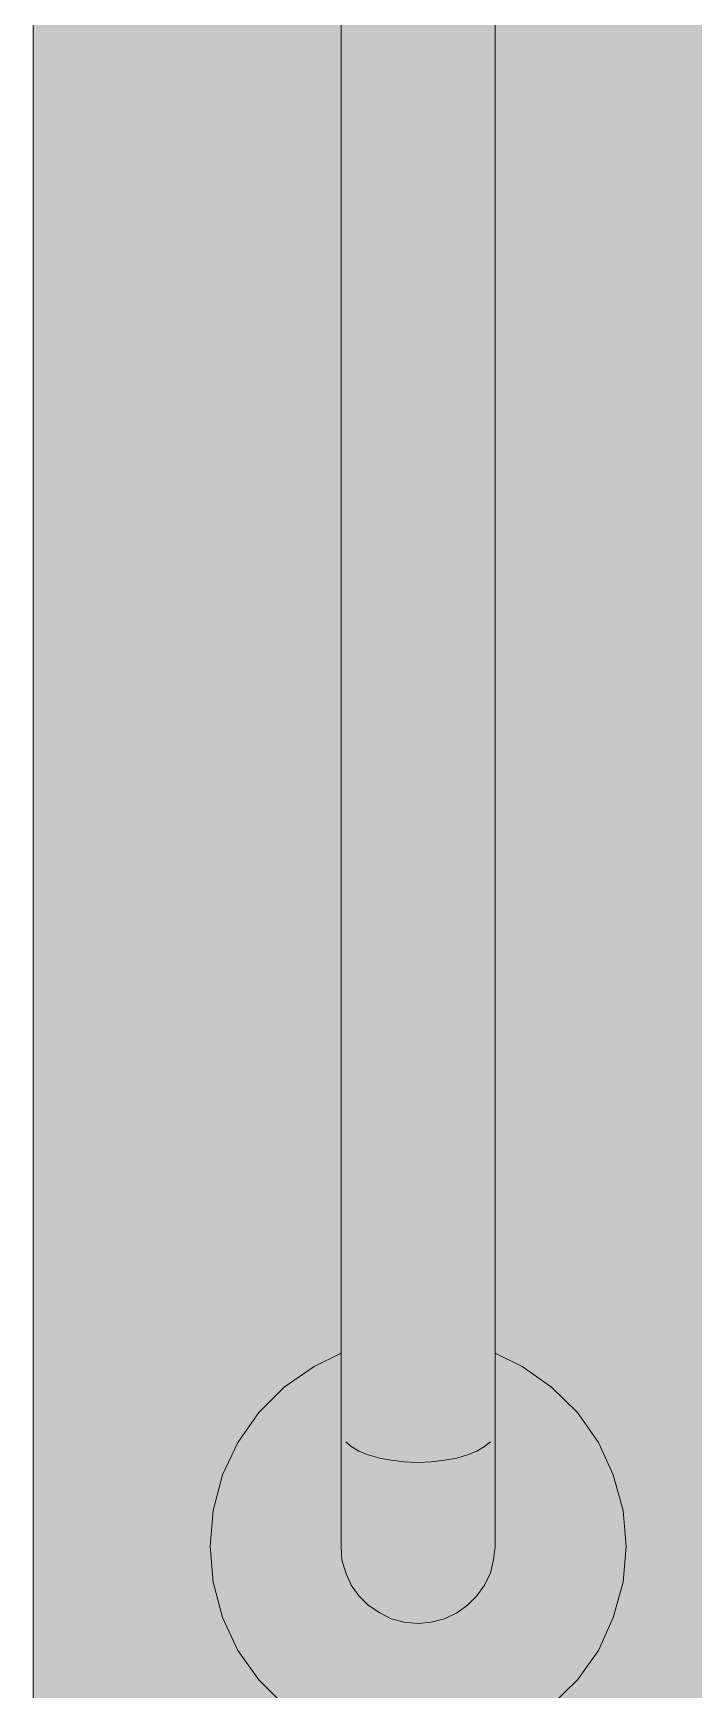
# Model space of a CAD drawing. Header units: millimetres. Extents: x 1499747 to 4230374, y -28481 to 441852.
# Drawn here: x 4056954.5 to 4057040.3, y 364659.8 to 364874.8 of the extents above; entities that cross this region are included whole.
import ezdxf

# ---------------------------------------------------------------- set-up
doc = ezdxf.new("R2010")
doc.units = ezdxf.units.MM
doc.header["$MEASUREMENT"] = 0
doc.layers.add('Чертеж и Рисунок', color=7, linetype='Continuous')

msp = doc.modelspace()

# ---------------------------------------------------------------- hatches: boundary and pattern name
at = {"layer": 'Чертеж и Рисунок', "linetype": 'Continuous', "lineweight": 0, "true_color": 0x2e2e2e}
h = msp.add_hatch(color=250, dxfattribs=at)
h.paths.add_polyline_path([(4056954.4775, 366583.36047), (4056954.4775, 363828.35626), (4057074.47767, 363948.35643), (4057074.47767, 366463.3603)])
h.paths.add_polyline_path([(4056977.47754, 364678.35754), (4056977.87756, 364683.05755), (4056979.07753, 364687.65756), (4056981.07754, 364691.85759), (4056983.77755, 364695.75757), (4056987.07757, 364699.0576), (4056990.97755, 364701.7576), (4056994.47755, 364703.45759), (4056994.47755, 364953.35798), (4056990.97755, 364955.05798), (4056987.07757, 364957.75798), (4056983.77755, 364961.05801), (4056981.07754, 364964.85798), (4056979.07753, 364969.15801), (4056977.87756, 364973.75802), (4056977.47754, 364978.35803), (4056977.87756, 364983.05804), (4056979.07753, 364987.65805), (4056981.07754, 364991.85804), (4056983.77755, 364995.75805), (4056987.07757, 364999.05804), (4056990.97755, 365001.75804), (4056995.17758, 365003.75805), (4056999.77759, 365004.95807), (4057004.4776, 365005.35804), (4057009.17757, 365004.95807), (4057013.67761, 365003.75805), (4057017.97761, 365001.75804), (4057021.77762, 364999.05804), (4057025.17761, 364995.75805), (4057027.87761, 364991.85804), (4057029.77762, 364987.65805), (4057031.07764, 364983.05804), (4057031.47762, 364978.35803), (4057031.07764, 364973.75802), (4057029.77762, 364969.15801), (4057027.87761, 364964.85798), (4057025.17761, 364961.05801), (4057021.77762, 364957.75798), (4057017.97761, 364955.05798), (4057014.47761, 364953.35798), (4057014.47761, 364703.45759), (4057017.97761, 364701.7576), (4057021.77762, 364699.0576), (4057025.17761, 364695.75757), (4057027.87761, 364691.85759), (4057029.77762, 364687.65756), (4057031.07764, 364683.05755), (4057031.47762, 364678.35754), (4057031.07764, 364673.75753), (4057029.77762, 364669.15753), (4057027.87761, 364664.85753), (4057025.17761, 364661.05752), (4057021.77762, 364657.75753), (4057017.97761, 364655.05753), (4057013.67761, 364653.05752), (4057009.17757, 364651.85751), (4057004.4776, 364651.35752), (4056999.77759, 364651.85751), (4056995.17758, 364653.05752), (4056990.97755, 364655.05753), (4056987.07757, 364657.75753), (4056983.77755, 364661.05752), (4056981.07754, 364664.85753), (4056979.07753, 364669.15753), (4056977.87756, 364673.75753)], flags=0)
for points in [[(4056995.77757, 364691.35758), (4056996.77757, 364690.75758), (4056996.77757, 364966.058), (4056995.77757, 364965.458)], [(4056996.77757, 364690.75758), (4056997.97757, 364690.25758), (4056997.97757, 364966.558), (4056996.77757, 364966.058)], [(4056997.97757, 364690.25758), (4056999.47757, 364689.85758), (4056999.47757, 364966.958), (4056997.97757, 364966.558)], [(4056999.47757, 364689.85758), (4057001.07758, 364689.45758), (4057001.07758, 364967.258), (4056999.47757, 364966.958)], [(4057001.07758, 364689.45758), (4057002.67758, 364689.35757), (4057002.67758, 364967.458), (4057001.07758, 364967.258)], [(4057002.67758, 364689.35757), (4057004.47758, 364689.25757), (4057004.47758, 364967.558), (4057002.67758, 364967.458)], [(4057004.47758, 364689.25757), (4057006.17758, 364689.35757), (4057006.17758, 364967.458), (4057004.47758, 364967.558)], [(4057006.17758, 364689.35757), (4057007.87759, 364689.45758), (4057007.87759, 364967.258), (4057006.17758, 364967.458)], [(4057007.87759, 364689.45758), (4057009.47759, 364689.85758), (4057009.47759, 364966.958), (4057007.87759, 364967.258)], [(4057009.47759, 364689.85758), (4057010.87759, 364690.25758), (4057010.87759, 364966.558), (4057009.47759, 364966.958)], [(4057010.87759, 364690.25758), (4057012.07759, 364690.75758), (4057012.07759, 364966.058), (4057010.87759, 364966.558)], [(4057012.07759, 364690.75758), (4057013.07759, 364691.35758), (4057013.07759, 364965.458), (4057012.07759, 364966.058)], [(4056994.47757, 364693.35758), (4056994.57757, 364692.65758), (4056994.57757, 364964.15799), (4056994.47757, 364963.35799)], [(4056994.57757, 364692.65758), (4056995.07757, 364691.95758), (4056995.07757, 364964.858), (4056994.57757, 364964.15799)], [(4056995.07757, 364691.95758), (4056995.77757, 364691.35758), (4056995.77757, 364965.458), (4056995.07757, 364964.858)], [(4057013.07759, 364691.35758), (4057013.87759, 364691.95758), (4057013.87759, 364964.858), (4057013.07759, 364965.458)], [(4057013.87759, 364691.95758), (4057014.2776, 364692.65758), (4057014.2776, 364964.15799), (4057013.87759, 364964.858)], [(4057014.2776, 364692.65758), (4057014.4776, 364693.35758), (4057014.4776, 364963.35799), (4057014.2776, 364964.15799)], [(4056990.97756, 364701.75759), (4056994.47757, 364703.3576), (4056994.47757, 364703.4576)], [(4056990.97756, 364701.75759), (4056990.97756, 364701.65759), (4056994.47757, 364703.2576), (4056994.47757, 364703.3576)], [(4056990.97756, 364701.65759), (4056991.07756, 364701.55759), (4056994.47757, 364703.1576), (4056994.47757, 364703.2576)], [(4057017.9776, 364701.75759), (4057014.4776, 364703.4576), (4057014.4776, 364703.3576)], [(4057017.8776, 364701.75759), (4057014.4776, 364703.3576), (4057014.4776, 364703.2576), (4057017.8776, 364701.65759)], [(4057017.9776, 364701.75759), (4057014.4776, 364703.3576), (4057017.8776, 364701.75759)], [(4057014.4776, 364703.2576), (4057014.4776, 364703.1576), (4057017.8776, 364701.55759), (4057017.8776, 364701.65759)], [(4056978.87754, 364682.95757), (4056978.47754, 364678.35756), (4056978.87754, 364673.85755), (4056979.97754, 364669.55754), (4056981.97755, 364665.35754), (4056984.57755, 364661.65753), (4056987.77756, 364658.45753), (4056991.47756, 364655.85752), (4056995.57757, 364653.95752), (4056999.97757, 364652.75752), (4057004.47758, 364652.35752), (4057008.97759, 364652.75752), (4057013.37759, 364653.95752), (4057017.4776, 364655.85752), (4057021.17761, 364658.45753), (4057024.37761, 364661.65753), (4057026.97761, 364665.35754), (4057028.87762, 364669.55754), (4057030.07762, 364673.85755), (4057030.47762, 364678.35756), (4057030.07762, 364682.95757), (4057028.87762, 364687.25757), (4057026.97761, 364691.35758), (4057024.37761, 364695.15758), (4057021.17761, 364698.35759), (4057017.4776, 364700.95759), (4057014.4776, 364702.35759), (4057014.4776, 364678.35756), (4057014.2776, 364676.65756), (4057013.87759, 364674.95755), (4057013.07759, 364673.35755), (4057012.07759, 364671.95755), (4057010.87759, 364670.75755), (4057009.47759, 364669.75754), (4057007.87759, 364668.95754), (4057006.17758, 364668.55754), (4057004.47758, 364668.35754), (4057002.67758, 364668.55754), (4057001.07758, 364668.95754), (4056999.47757, 364669.75754), (4056997.97757, 364670.75755), (4056996.77757, 364671.95755), (4056995.77757, 364673.35755), (4056995.07757, 364674.95755), (4056994.57757, 364676.65756), (4056994.47757, 364678.35756), (4056994.47757, 364702.35759), (4056991.47756, 364700.95759), (4056987.77756, 364698.35759), (4056984.57755, 364695.15758), (4056981.97755, 364691.35758), (4056979.97754, 364687.25757)], [(4056987.17755, 364699.05759), (4056990.97756, 364701.75759), (4056987.07755, 364699.05759)], [(4056987.17755, 364698.95759), (4056990.97756, 364701.65759), (4056990.97756, 364701.75759), (4056987.17755, 364699.05759)], [(4056990.97756, 364701.65759), (4056987.17755, 364698.95759), (4056987.27755, 364698.85759), (4056991.07756, 364701.55759)], [(4056991.07756, 364701.55759), (4056987.27755, 364698.85759), (4056991.07756, 364701.45759)], [(4056987.37755, 364698.65759), (4056991.17756, 364701.35759), (4056991.07756, 364701.45759), (4056987.27755, 364698.85759)], [(4056987.47755, 364698.55759), (4056991.27756, 364701.25759), (4056991.17756, 364701.35759), (4056987.37755, 364698.65759)], [(4056987.57755, 364698.45759), (4056991.37756, 364701.05759), (4056991.27756, 364701.25759), (4056987.47755, 364698.55759)], [(4056991.07756, 364701.55759), (4056991.07756, 364701.45759), (4056994.47757, 364703.0576), (4056994.47757, 364703.1576)], [(4056991.07756, 364701.45759), (4056991.17756, 364701.35759), (4056994.47757, 364702.8576), (4056994.47757, 364703.0576)], [(4056991.17756, 364701.35759), (4056991.27756, 364701.25759), (4056994.47757, 364702.6576), (4056994.47757, 364702.8576)], [(4056991.27756, 364701.25759), (4056991.37756, 364701.05759), (4056994.47757, 364702.45759), (4056994.47757, 364702.6576)], [(4056991.37756, 364701.05759), (4056991.47756, 364700.95759), (4056994.47757, 364702.35759), (4056994.47757, 364702.45759)], [(4057014.4776, 364703.1576), (4057014.4776, 364703.0576), (4057017.7776, 364701.45759), (4057017.8776, 364701.55759)], [(4057017.7776, 364701.45759), (4057014.4776, 364703.0576), (4057014.4776, 364702.8576), (4057017.6776, 364701.35759)], [(4057017.6776, 364701.35759), (4057014.4776, 364702.8576), (4057014.4776, 364702.6576), (4057017.5776, 364701.25759)], [(4057017.5776, 364701.25759), (4057014.4776, 364702.6576), (4057014.4776, 364702.45759), (4057017.5776, 364701.05759)], [(4057017.5776, 364701.05759), (4057014.4776, 364702.45759), (4057014.4776, 364702.35759), (4057017.4776, 364700.95759)], [(4057017.5776, 364701.25759), (4057021.37761, 364698.55759), (4057021.47761, 364698.65759), (4057017.6776, 364701.35759)], [(4057017.5776, 364701.05759), (4057021.27761, 364698.45759), (4057021.37761, 364698.55759), (4057017.5776, 364701.25759)], [(4057017.6776, 364701.35759), (4057021.47761, 364698.65759), (4057021.57761, 364698.85759), (4057017.7776, 364701.45759)], [(4057017.7776, 364701.45759), (4057021.57761, 364698.85759), (4057021.67761, 364698.85759), (4057017.8776, 364701.55759)], [(4057017.8776, 364701.65759), (4057021.67761, 364698.95759), (4057021.77761, 364699.05759), (4057017.8776, 364701.75759)], [(4057017.8776, 364701.75759), (4057021.77761, 364699.05759), (4057017.9776, 364701.75759)], [(4057017.8776, 364701.65759), (4057017.8776, 364701.55759), (4057021.67761, 364698.85759), (4057021.67761, 364698.95759)], [(4056983.87755, 364695.65758), (4056987.17755, 364698.95759), (4056987.17755, 364699.05759), (4056983.77755, 364695.75758)], [(4056983.77755, 364695.75758), (4056987.17755, 364699.05759), (4056987.07755, 364699.05759)], [(4056983.87755, 364695.65758), (4056983.97755, 364695.55758), (4056987.27755, 364698.85759), (4056987.17755, 364698.95759)], [(4056987.77756, 364698.35759), (4056991.47756, 364700.95759), (4056991.37756, 364701.05759), (4056987.57755, 364698.45759)], [(4057017.4776, 364700.95759), (4057021.17761, 364698.35759), (4057021.27761, 364698.45759), (4057017.5776, 364701.05759)], [(4057021.67761, 364698.95759), (4057024.97761, 364695.65758), (4057025.07761, 364695.75758), (4057021.77761, 364699.05759)], [(4057021.67761, 364698.95759), (4057021.67761, 364698.85759), (4057024.97761, 364695.55758), (4057024.97761, 364695.65758)], [(4057021.77761, 364699.05759), (4057025.07761, 364695.75758), (4057025.17761, 364695.75758)], [(4056983.97755, 364695.55758), (4056984.07755, 364695.55758), (4056987.27755, 364698.85759)], [(4056984.17755, 364695.45758), (4056987.37755, 364698.65759), (4056987.27755, 364698.85759), (4056984.07755, 364695.55758)], [(4056984.27755, 364695.35758), (4056987.47755, 364698.55759), (4056987.37755, 364698.65759), (4056984.17755, 364695.45758)], [(4056984.37755, 364695.25758), (4056987.57755, 364698.45759), (4056987.47755, 364698.55759), (4056984.27755, 364695.35758)], [(4056984.57755, 364695.15758), (4056987.77756, 364698.35759), (4056987.57755, 364698.45759), (4056984.37755, 364695.25758)], [(4057021.17761, 364698.35759), (4057024.37761, 364695.15758), (4057024.47761, 364695.25758), (4057021.27761, 364698.45759)], [(4057021.27761, 364698.45759), (4057024.47761, 364695.25758), (4057024.57761, 364695.35758), (4057021.37761, 364698.55759)], [(4057021.37761, 364698.55759), (4057024.57761, 364695.35758), (4057024.77761, 364695.45758), (4057021.47761, 364698.65759)], [(4057021.47761, 364698.65759), (4057024.77761, 364695.45758), (4057024.87761, 364695.55758), (4057021.57761, 364698.85759)], [(4057021.57761, 364698.85759), (4057024.87761, 364695.55758), (4057024.97761, 364695.55758), (4057021.67761, 364698.85759)], [(4056981.17754, 364691.85758), (4056983.87755, 364695.65758), (4056983.77755, 364695.75758), (4056981.07754, 364691.85758)], [(4056983.87755, 364695.65758), (4056981.17754, 364691.85758), (4056981.27755, 364691.75758), (4056983.97755, 364695.55758)], [(4056983.97755, 364695.55758), (4056981.27755, 364691.75758), (4056981.37755, 364691.75758), (4056984.07755, 364695.55758)], [(4056981.47755, 364691.65758), (4056984.17755, 364695.45758), (4056984.07755, 364695.55758), (4056981.37755, 364691.75758)], [(4056981.67755, 364691.55758), (4056984.27755, 364695.35758), (4056984.17755, 364695.45758), (4056981.47755, 364691.65758)], [(4056981.77755, 364691.45758), (4056984.37755, 364695.25758), (4056984.27755, 364695.35758), (4056981.67755, 364691.55758)], [(4056981.97755, 364691.35758), (4056984.57755, 364695.15758), (4056984.37755, 364695.25758), (4056981.77755, 364691.45758)], [(4057024.37761, 364695.15758), (4057026.97761, 364691.35758), (4057027.07762, 364691.45758), (4057024.47761, 364695.25758)], [(4057024.47761, 364695.25758), (4057027.07762, 364691.45758), (4057027.27762, 364691.55758), (4057024.57761, 364695.35758)], [(4057024.57761, 364695.35758), (4057027.27762, 364691.55758), (4057027.37762, 364691.65758), (4057024.77761, 364695.45758)], [(4057024.77761, 364695.45758), (4057027.37762, 364691.65758), (4057027.47762, 364691.75758), (4057024.87761, 364695.55758)], [(4057024.97761, 364695.55758), (4057024.87761, 364695.55758), (4057027.47762, 364691.75758), (4057027.57762, 364691.75758)], [(4057024.97761, 364695.65758), (4057027.67762, 364691.85758), (4057027.77762, 364691.85758), (4057025.07761, 364695.75758)], [(4057024.97761, 364695.55758), (4057027.57762, 364691.75758), (4057027.67762, 364691.85758), (4057024.97761, 364695.65758)], [(4057025.07761, 364695.75758), (4057027.77762, 364691.85758), (4057027.87762, 364691.85758), (4057025.17761, 364695.75758)], [(4056994.47757, 364678.35756), (4056994.57757, 364676.65756), (4056994.57757, 364692.65758), (4056994.47757, 364693.35758)], [(4056994.57757, 364676.65756), (4056995.07757, 364674.95755), (4056995.07757, 364691.95758), (4056994.57757, 364692.65758)], [(4057013.87759, 364674.95755), (4057014.2776, 364676.65756), (4057014.2776, 364692.65758), (4057013.87759, 364691.95758)], [(4057014.2776, 364676.65756), (4057014.4776, 364678.35756), (4057014.4776, 364693.35758), (4057014.2776, 364692.65758)], [(4056979.17754, 364687.65757), (4056981.07754, 364691.85758), (4056979.07754, 364687.65757)], [(4056981.17754, 364691.85758), (4056979.17754, 364687.55757), (4056979.27754, 364687.55757), (4056981.27755, 364691.75758)], [(4056979.17754, 364687.55757), (4056981.17754, 364691.85758), (4056981.07754, 364691.85758), (4056979.17754, 364687.65757)], [(4056979.27754, 364687.55757), (4056979.37754, 364687.55757), (4056981.37755, 364691.75758), (4056981.27755, 364691.75758)], [(4056979.57754, 364687.45757), (4056981.47755, 364691.65758), (4056981.37755, 364691.75758), (4056979.37754, 364687.55757)], [(4056979.67754, 364687.45757), (4056981.67755, 364691.55758), (4056981.47755, 364691.65758), (4056979.57754, 364687.45757)], [(4056979.87754, 364687.35757), (4056981.77755, 364691.45758), (4056981.67755, 364691.55758), (4056979.67754, 364687.45757)], [(4056979.97754, 364687.25757), (4056981.97755, 364691.35758), (4056981.77755, 364691.45758), (4056979.87754, 364687.35757)], [(4056995.07757, 364674.95755), (4056995.77757, 364673.35755), (4056995.77757, 364691.35758), (4056995.07757, 364691.95758)], [(4056995.77757, 364673.35755), (4056996.77757, 364671.95755), (4056996.77757, 364690.75758), (4056995.77757, 364691.35758)], [(4056996.77757, 364671.95755), (4056997.97757, 364670.75755), (4056997.97757, 364690.25758), (4056996.77757, 364690.75758)], [(4057010.87759, 364670.75755), (4057012.07759, 364671.95755), (4057012.07759, 364690.75758), (4057010.87759, 364690.25758)], [(4057012.07759, 364671.95755), (4057013.07759, 364673.35755), (4057013.07759, 364691.35758), (4057012.07759, 364690.75758)], [(4057013.07759, 364673.35755), (4057013.87759, 364674.95755), (4057013.87759, 364691.95758), (4057013.07759, 364691.35758)], [(4057026.97761, 364691.35758), (4057028.87762, 364687.25757), (4057029.07762, 364687.35757), (4057027.07762, 364691.45758)], [(4057027.07762, 364691.45758), (4057029.07762, 364687.35757), (4057029.17762, 364687.45757), (4057027.27762, 364691.55758)], [(4057027.27762, 364691.55758), (4057029.17762, 364687.45757), (4057029.37762, 364687.45757), (4057027.37762, 364691.65758)], [(4057027.37762, 364691.65758), (4057029.37762, 364687.45757), (4057029.47762, 364687.55757), (4057027.47762, 364691.75758)], [(4057027.57762, 364691.75758), (4057027.47762, 364691.75758), (4057029.47762, 364687.55757), (4057029.57762, 364687.55757)], [(4057027.57762, 364691.75758), (4057029.57762, 364687.55757), (4057029.67762, 364687.55757), (4057027.67762, 364691.85758)], [(4057027.67762, 364691.85758), (4057029.67762, 364687.55757), (4057029.77762, 364687.65757), (4057027.77762, 364691.85758)], [(4057027.77762, 364691.85758), (4057029.77762, 364687.65757), (4057027.87762, 364691.85758)], [(4056997.97757, 364670.75755), (4056999.47757, 364669.75754), (4056999.47757, 364689.85758), (4056997.97757, 364690.25758)], [(4056999.47757, 364669.75754), (4057001.07758, 364668.95754), (4057001.07758, 364689.45758), (4056999.47757, 364689.85758)], [(4057001.07758, 364668.95754), (4057002.67758, 364668.55754), (4057002.67758, 364689.35757), (4057001.07758, 364689.45758)], [(4057002.67758, 364668.55754), (4057004.47758, 364668.35754), (4057004.47758, 364689.25757), (4057002.67758, 364689.35757)], [(4057004.47758, 364668.35754), (4057006.17758, 364668.55754), (4057006.17758, 364689.35757), (4057004.47758, 364689.25757)], [(4057006.17758, 364668.55754), (4057007.87759, 364668.95754), (4057007.87759, 364689.45758), (4057006.17758, 364689.35757)], [(4057007.87759, 364668.95754), (4057009.47759, 364669.75754), (4057009.47759, 364689.85758), (4057007.87759, 364689.45758)], [(4057009.47759, 364669.75754), (4057010.87759, 364670.75755), (4057010.87759, 364690.25758), (4057009.47759, 364689.85758)], [(4056977.87754, 364683.05757), (4056977.97754, 364683.05757), (4056979.17754, 364687.55757), (4056979.17754, 364687.65757)], [(4056977.87754, 364683.05757), (4056979.17754, 364687.65757), (4056979.07754, 364687.65757)], [(4056979.17754, 364687.55757), (4056977.97754, 364683.05757), (4056978.07754, 364683.05757), (4056979.27754, 364687.55757)], [(4056979.27754, 364687.55757), (4056978.07754, 364683.05757), (4056978.17754, 364683.05757), (4056979.37754, 364687.55757)], [(4056978.17754, 364683.05757), (4056978.37754, 364682.95757), (4056979.57754, 364687.45757), (4056979.37754, 364687.55757)], [(4056979.57754, 364687.45757), (4056978.37754, 364682.95757), (4056978.47754, 364682.95757), (4056979.67754, 364687.45757)], [(4056978.67754, 364682.95757), (4056979.87754, 364687.35757), (4056979.67754, 364687.45757), (4056978.47754, 364682.95757)], [(4056978.87754, 364682.95757), (4056979.97754, 364687.25757), (4056979.87754, 364687.35757), (4056978.67754, 364682.95757)], [(4057028.87762, 364687.25757), (4057030.07762, 364682.95757), (4057030.17762, 364682.95757), (4057029.07762, 364687.35757)], [(4057029.07762, 364687.35757), (4057030.17762, 364682.95757), (4057030.37762, 364682.95757), (4057029.17762, 364687.45757)], [(4057029.17762, 364687.45757), (4057030.37762, 364682.95757), (4057030.57762, 364682.95757), (4057029.37762, 364687.45757)], [(4057029.37762, 364687.45757), (4057030.57762, 364682.95757), (4057030.67762, 364683.05757), (4057029.47762, 364687.55757)], [(4057029.47762, 364687.55757), (4057030.67762, 364683.05757), (4057030.77762, 364683.05757), (4057029.57762, 364687.55757)], [(4057029.67762, 364687.55757), (4057029.57762, 364687.55757), (4057030.77762, 364683.05757), (4057030.87762, 364683.05757)], [(4057029.67762, 364687.55757), (4057030.87762, 364683.05757), (4057030.97762, 364683.05757), (4057029.77762, 364687.65757)], [(4057029.77762, 364687.65757), (4057030.97762, 364683.05757), (4057031.07762, 364683.05757)], [(4056977.57754, 364678.35756), (4056977.97754, 364683.05757), (4056977.87754, 364683.05757), (4056977.47754, 364678.35756)], [(4056977.57754, 364678.35756), (4056977.67754, 364678.35756), (4056978.07754, 364683.05757), (4056977.97754, 364683.05757)], [(4056977.67754, 364678.35756), (4056977.77754, 364678.35756), (4056978.17754, 364683.05757), (4056978.07754, 364683.05757)], [(4056977.97754, 364678.35756), (4056978.37754, 364682.95757), (4056978.17754, 364683.05757), (4056977.77754, 364678.35756)], [(4056978.07754, 364678.35756), (4056978.47754, 364682.95757), (4056978.37754, 364682.95757), (4056977.97754, 364678.35756)], [(4056978.07754, 364678.35756), (4056978.27754, 364678.35756), (4056978.67754, 364682.95757), (4056978.47754, 364682.95757)], [(4056978.67754, 364682.95757), (4056978.27754, 364678.35756), (4056978.47754, 364678.35756), (4056978.87754, 364682.95757)], [(4057030.07762, 364682.95757), (4057030.47762, 364678.35756), (4057030.57762, 364678.35756), (4057030.17762, 364682.95757)], [(4057030.17762, 364682.95757), (4057030.57762, 364678.35756), (4057030.77762, 364678.35756), (4057030.37762, 364682.95757)], [(4057030.37762, 364682.95757), (4057030.77762, 364678.35756), (4057030.97762, 364678.35756), (4057030.57762, 364682.95757)], [(4057030.57762, 364682.95757), (4057030.97762, 364678.35756), (4057031.07762, 364678.35756), (4057030.67762, 364683.05757)], [(4057030.77762, 364683.05757), (4057030.67762, 364683.05757), (4057031.07762, 364678.35756), (4057031.17762, 364678.35756)], [(4057030.77762, 364683.05757), (4057031.17762, 364678.35756), (4057031.27762, 364678.35756), (4057030.87762, 364683.05757)], [(4057030.87762, 364683.05757), (4057031.27762, 364678.35756), (4057031.37762, 364678.35756), (4057030.97762, 364683.05757)], [(4057030.97762, 364683.05757), (4057031.37762, 364678.35756), (4057031.47762, 364678.35756)], [(4057030.97762, 364683.05757), (4057031.47762, 364678.35756), (4057031.07762, 364683.05757)], [(4056977.97754, 364673.75755), (4056977.57754, 364678.35756), (4056977.47754, 364678.35756), (4056977.87754, 364673.75755)], [(4056977.57754, 364678.35756), (4056977.97754, 364673.75755), (4056978.07754, 364673.75755), (4056977.67754, 364678.35756)], [(4056977.77754, 364678.35756), (4056977.67754, 364678.35756), (4056978.07754, 364673.75755), (4056978.17754, 364673.75755)], [(4056978.37754, 364673.75755), (4056977.97754, 364678.35756), (4056977.77754, 364678.35756), (4056978.17754, 364673.75755)], [(4056978.47754, 364673.85755), (4056978.07754, 364678.35756), (4056977.97754, 364678.35756), (4056978.37754, 364673.75755)], [(4056978.07754, 364678.35756), (4056978.47754, 364673.85755), (4056978.67754, 364673.85755), (4056978.27754, 364678.35756)], [(4056978.27754, 364678.35756), (4056978.67754, 364673.85755), (4056978.87754, 364673.85755), (4056978.47754, 364678.35756)], [(4057030.47762, 364678.35756), (4057030.07762, 364673.85755), (4057030.17762, 364673.85755), (4057030.57762, 364678.35756)], [(4057030.57762, 364678.35756), (4057030.17762, 364673.85755), (4057030.37762, 364673.85755), (4057030.77762, 364678.35756)], [(4057030.77762, 364678.35756), (4057030.37762, 364673.85755), (4057030.57762, 364673.75755), (4057030.97762, 364678.35756)], [(4057030.97762, 364678.35756), (4057030.57762, 364673.75755), (4057030.67762, 364673.75755), (4057031.07762, 364678.35756)], [(4057030.67762, 364673.75755), (4057030.77762, 364673.75755), (4057031.17762, 364678.35756), (4057031.07762, 364678.35756)], [(4057030.77762, 364673.75755), (4057030.87762, 364673.75755), (4057031.27762, 364678.35756), (4057031.17762, 364678.35756)], [(4057031.27762, 364678.35756), (4057030.87762, 364673.75755), (4057030.97762, 364673.75755), (4057031.37762, 364678.35756)], [(4057031.37762, 364678.35756), (4057030.97762, 364673.75755), (4057031.47762, 364678.35756)], [(4057031.47762, 364678.35756), (4057030.97762, 364673.75755), (4057031.07762, 364673.75755)], [(4056977.87754, 364673.75755), (4056979.17754, 364669.15754), (4056979.17754, 364669.25754), (4056977.97754, 364673.75755)], [(4056977.87754, 364673.75755), (4056979.07754, 364669.15754), (4056979.17754, 364669.15754)], [(4056978.07754, 364673.75755), (4056977.97754, 364673.75755), (4056979.17754, 364669.25754), (4056979.27754, 364669.25754)], [(4056978.17754, 364673.75755), (4056978.07754, 364673.75755), (4056979.27754, 364669.25754), (4056979.37754, 364669.25754)], [(4056978.37754, 364673.75755), (4056978.17754, 364673.75755), (4056979.37754, 364669.25754), (4056979.57754, 364669.35754)], [(4056978.37754, 364673.75755), (4056979.57754, 364669.35754), (4056979.67754, 364669.35754), (4056978.47754, 364673.85755)], [(4056979.87754, 364669.45754), (4056978.67754, 364673.85755), (4056978.47754, 364673.85755), (4056979.67754, 364669.35754)], [(4056979.97754, 364669.55754), (4056978.87754, 364673.85755), (4056978.67754, 364673.85755), (4056979.87754, 364669.45754)], [(4057030.07762, 364673.85755), (4057028.87762, 364669.55754), (4057029.07762, 364669.45754), (4057030.17762, 364673.85755)], [(4057030.17762, 364673.85755), (4057029.07762, 364669.45754), (4057029.17762, 364669.35754), (4057030.37762, 364673.85755)], [(4057030.37762, 364673.85755), (4057029.17762, 364669.35754), (4057029.37762, 364669.35754), (4057030.57762, 364673.75755)], [(4057030.57762, 364673.75755), (4057029.37762, 364669.35754), (4057029.47762, 364669.25754), (4057030.67762, 364673.75755)], [(4057029.47762, 364669.25754), (4057029.57762, 364669.25754), (4057030.77762, 364673.75755), (4057030.67762, 364673.75755)], [(4057029.57762, 364669.25754), (4057029.67762, 364669.25754), (4057030.87762, 364673.75755), (4057030.77762, 364673.75755)], [(4057030.87762, 364673.75755), (4057029.67762, 364669.25754), (4057029.77762, 364669.15754), (4057030.97762, 364673.75755)], [(4057030.97762, 364673.75755), (4057029.77762, 364669.15754), (4057031.07762, 364673.75755)], [(4056981.07754, 364664.95754), (4056979.17754, 364669.15754), (4056979.07754, 364669.15754), (4056981.07754, 364664.85754)], [(4056979.17754, 364669.25754), (4056981.17754, 364664.95754), (4056981.27755, 364665.05754), (4056979.27754, 364669.25754)], [(4056981.17754, 364664.95754), (4056979.17754, 364669.25754), (4056979.17754, 364669.15754), (4056981.07754, 364664.95754)], [(4056979.27754, 364669.25754), (4056981.27755, 364665.05754), (4056981.37755, 364665.05754), (4056979.37754, 364669.25754)], [(4056981.47755, 364665.15754), (4056979.57754, 364669.35754), (4056979.37754, 364669.25754), (4056981.37755, 364665.05754)], [(4056981.67755, 364665.25754), (4056979.67754, 364669.35754), (4056979.57754, 364669.35754), (4056981.47755, 364665.15754)], [(4056981.77755, 364665.35754), (4056979.87754, 364669.45754), (4056979.67754, 364669.35754), (4056981.67755, 364665.25754)], [(4056981.97755, 364665.35754), (4056979.97754, 364669.55754), (4056979.87754, 364669.45754), (4056981.77755, 364665.35754)], [(4057028.87762, 364669.55754), (4057026.97761, 364665.35754), (4057027.07762, 364665.35754), (4057029.07762, 364669.45754)], [(4057029.07762, 364669.45754), (4057027.07762, 364665.35754), (4057027.27762, 364665.25754), (4057029.17762, 364669.35754)], [(4057029.17762, 364669.35754), (4057027.27762, 364665.25754), (4057027.37762, 364665.15754), (4057029.37762, 364669.35754)], [(4057029.37762, 364669.35754), (4057027.37762, 364665.15754), (4057027.47762, 364665.05754), (4057029.47762, 364669.25754)], [(4057027.47762, 364665.05754), (4057027.57762, 364665.05754), (4057029.57762, 364669.25754), (4057029.47762, 364669.25754)], [(4057027.57762, 364665.05754), (4057027.67762, 364664.95754), (4057029.67762, 364669.25754), (4057029.57762, 364669.25754)], [(4057029.67762, 364669.25754), (4057027.67762, 364664.95754), (4057027.77762, 364664.95754), (4057029.77762, 364669.15754)], [(4057029.77762, 364669.15754), (4057027.77762, 364664.95754), (4057027.77762, 364664.85754)], [(4057029.77762, 364669.15754), (4057027.77762, 364664.85754), (4057027.87762, 364664.85754)], [(4056983.87755, 364661.15753), (4056981.17754, 364664.95754), (4056981.07754, 364664.95754), (4056983.77755, 364661.05753)], [(4056983.77755, 364661.05753), (4056981.07754, 364664.95754), (4056981.07754, 364664.85754)], [(4056981.27755, 364665.05754), (4056981.17754, 364664.95754), (4056983.87755, 364661.15753), (4056983.97755, 364661.15753)], [(4056981.27755, 364665.05754), (4056983.97755, 364661.15753), (4056984.07755, 364661.25753), (4056981.37755, 364665.05754)], [(4056984.17755, 364661.35753), (4056981.47755, 364665.15754), (4056981.37755, 364665.05754), (4056984.07755, 364661.25753)], [(4056984.27755, 364661.45753), (4056981.67755, 364665.25754), (4056981.47755, 364665.15754), (4056984.17755, 364661.35753)], [(4056984.37755, 364661.55753), (4056981.77755, 364665.35754), (4056981.67755, 364665.25754), (4056984.27755, 364661.45753)], [(4056984.57755, 364661.65753), (4056981.97755, 364665.35754), (4056981.77755, 364665.35754), (4056984.37755, 364661.55753)], [(4057026.97761, 364665.35754), (4057024.37761, 364661.65753), (4057024.47761, 364661.55753), (4057027.07762, 364665.35754)], [(4057027.07762, 364665.35754), (4057024.47761, 364661.55753), (4057024.57761, 364661.45753), (4057027.27762, 364665.25754)], [(4057027.27762, 364665.25754), (4057024.57761, 364661.45753), (4057024.77761, 364661.35753), (4057027.37762, 364665.15754)], [(4057027.37762, 364665.15754), (4057024.77761, 364661.35753), (4057024.87761, 364661.25753), (4057027.47762, 364665.05754)], [(4057024.87761, 364661.25753), (4057024.97761, 364661.15753), (4057027.57762, 364665.05754), (4057027.47762, 364665.05754)], [(4057024.97761, 364661.15753), (4057027.67762, 364664.95754), (4057027.57762, 364665.05754)], [(4057027.67762, 364664.95754), (4057024.97761, 364661.15753), (4057025.07761, 364661.05753), (4057027.77762, 364664.95754)], [(4057027.77762, 364664.95754), (4057025.07761, 364661.05753), (4057027.77762, 364664.85754)], [(4057027.77762, 364664.85754), (4057025.07761, 364661.05753), (4057025.17761, 364661.05753), (4057027.87762, 364664.85754)], [(4056987.17755, 364657.85753), (4056983.87755, 364661.15753), (4056983.77755, 364661.05753), (4056987.17755, 364657.75753)], [(4056987.17755, 364657.75753), (4056983.77755, 364661.05753), (4056987.07755, 364657.75753)], [(4056983.87755, 364661.15753), (4056987.17755, 364657.85753), (4056987.27755, 364657.85753), (4056983.97755, 364661.15753)], [(4056983.97755, 364661.15753), (4056987.27755, 364657.85753), (4056987.27755, 364657.95753), (4056984.07755, 364661.25753)], [(4056987.37755, 364658.05753), (4056984.17755, 364661.35753), (4056984.07755, 364661.25753), (4056987.27755, 364657.95753)], [(4056987.47755, 364658.25753), (4056984.27755, 364661.45753), (4056984.17755, 364661.35753), (4056987.37755, 364658.05753)], [(4056987.57755, 364658.35753), (4056984.37755, 364661.55753), (4056984.27755, 364661.45753), (4056987.47755, 364658.25753)], [(4056987.77756, 364658.45753), (4056984.57755, 364661.65753), (4056984.37755, 364661.55753), (4056987.57755, 364658.35753)], [(4057024.37761, 364661.65753), (4057021.17761, 364658.45753), (4057021.27761, 364658.35753), (4057024.47761, 364661.55753)], [(4057024.47761, 364661.55753), (4057021.27761, 364658.35753), (4057021.37761, 364658.25753), (4057024.57761, 364661.45753)], [(4057024.57761, 364661.45753), (4057021.37761, 364658.25753), (4057021.47761, 364658.05753), (4057024.77761, 364661.35753)], [(4057024.77761, 364661.35753), (4057021.47761, 364658.05753), (4057021.57761, 364657.95753), (4057024.87761, 364661.25753)], [(4057021.57761, 364657.95753), (4057021.67761, 364657.85753), (4057024.97761, 364661.15753), (4057024.87761, 364661.25753)], [(4057024.97761, 364661.15753), (4057021.67761, 364657.85753), (4057021.77761, 364657.75753), (4057025.07761, 364661.05753)], [(4057025.07761, 364661.05753), (4057021.77761, 364657.75753), (4057025.17761, 364661.05753)]]:
    msp.add_hatch(color=250, dxfattribs=at).paths.add_polyline_path(points)

# ---------------------------------------------------------------- linework, layer by layer
at = {"layer": 'Чертеж и Рисунок', "color": 7, "linetype": 'Continuous', "lineweight": 5}
for points in [[(4056954.4775, 366583.36047), (4056954.4775, 363828.35626)], [(4056994.47757, 364693.35758), (4056994.47757, 364963.35799)], [(4057014.4776, 364693.35758), (4057014.4776, 364963.35799)], [(4056994.47757, 364703.4576), (4056990.97756, 364701.75759)], [(4057017.9776, 364701.75759), (4057014.4776, 364703.4576)], [(4056990.97756, 364701.75759), (4056987.07755, 364699.05759)], [(4057021.77761, 364699.05759), (4057017.9776, 364701.75759)], [(4056987.07755, 364699.05759), (4056983.77755, 364695.75758)], [(4057025.17761, 364695.75758), (4057021.77761, 364699.05759)], [(4056983.77755, 364695.75758), (4056981.07754, 364691.85758)], [(4057027.87762, 364691.85758), (4057025.17761, 364695.75758)], [(4056994.47757, 364678.35756), (4056994.47757, 364693.35758)], [(4057014.4776, 364678.35756), (4057014.4776, 364693.35758)], [(4056981.07754, 364691.85758), (4056979.07754, 364687.65757)], [(4056995.07757, 364691.95758), (4056995.77757, 364691.35758)], [(4056995.77757, 364691.35758), (4056996.77757, 364690.75758)], [(4056996.77757, 364690.75758), (4056997.97757, 364690.25758)], [(4057010.87759, 364690.25758), (4057012.07759, 364690.75758)], [(4057012.07759, 364690.75758), (4057013.07759, 364691.35758)], [(4057013.07759, 364691.35758), (4057013.87759, 364691.95758)], [(4057029.77762, 364687.65757), (4057027.87762, 364691.85758)], [(4056997.97757, 364690.25758), (4056999.47757, 364689.85758)], [(4056999.47757, 364689.85758), (4057000.97758, 364689.55758)], [(4057000.97758, 364689.55758), (4057002.67758, 364689.35757)], [(4057002.67758, 364689.35757), (4057004.47758, 364689.25757)], [(4057004.47758, 364689.25757), (4057006.17758, 364689.35757)], [(4057006.17758, 364689.35757), (4057007.87759, 364689.55758)], [(4057007.87759, 364689.55758), (4057009.47759, 364689.85758)], [(4057009.47759, 364689.85758), (4057010.87759, 364690.25758)], [(4056979.07754, 364687.65757), (4056977.87754, 364683.05757)], [(4057031.07762, 364683.05757), (4057029.77762, 364687.65757)], [(4056977.87754, 364683.05757), (4056977.47754, 364678.35756)], [(4057031.47762, 364678.35756), (4057031.07762, 364683.05757)], [(4056977.47754, 364678.35756), (4056977.87754, 364673.75755)], [(4056994.47757, 364678.35756), (4056994.57757, 364676.65756)], [(4057014.2776, 364676.65756), (4057014.4776, 364678.35756)], [(4057031.07762, 364673.75755), (4057031.47762, 364678.35756)], [(4056994.57757, 364676.65756), (4056995.07757, 364674.95755)], [(4057013.87759, 364674.95755), (4057014.2776, 364676.65756)], [(4056977.87754, 364673.75755), (4056979.07754, 364669.15754)], [(4056995.07757, 364674.95755), (4056995.77757, 364673.35755)], [(4056995.77757, 364673.35755), (4056996.77757, 364671.95755)], [(4057012.07759, 364671.95755), (4057013.07759, 364673.35755)], [(4057013.07759, 364673.35755), (4057013.87759, 364674.95755)], [(4057029.77762, 364669.15754), (4057031.07762, 364673.75755)], [(4056996.77757, 364671.95755), (4056997.97757, 364670.75755)], [(4057010.87759, 364670.75755), (4057012.07759, 364671.95755)], [(4056979.07754, 364669.15754), (4056981.07754, 364664.85754)], [(4056997.97757, 364670.75755), (4056999.47757, 364669.75754)], [(4056999.47757, 364669.75754), (4057000.97758, 364668.95754)], [(4057000.97758, 364668.95754), (4057002.67758, 364668.55754)], [(4057006.17758, 364668.55754), (4057007.87759, 364668.95754)], [(4057007.87759, 364668.95754), (4057009.47759, 364669.75754)], [(4057009.47759, 364669.75754), (4057010.87759, 364670.75755)], [(4057027.87762, 364664.85754), (4057029.77762, 364669.15754)], [(4057002.67758, 364668.55754), (4057004.47758, 364668.35754)], [(4057004.47758, 364668.35754), (4057006.17758, 364668.55754)], [(4056981.07754, 364664.85754), (4056983.77755, 364661.05753)], [(4057025.17761, 364661.05753), (4057027.87762, 364664.85754)], [(4056983.77755, 364661.05753), (4056987.07755, 364657.75753)], [(4057021.77761, 364657.75753), (4057025.17761, 364661.05753)]]:
    msp.add_lwpolyline(points, dxfattribs=at)

doc.saveas('drawing.dxf')
